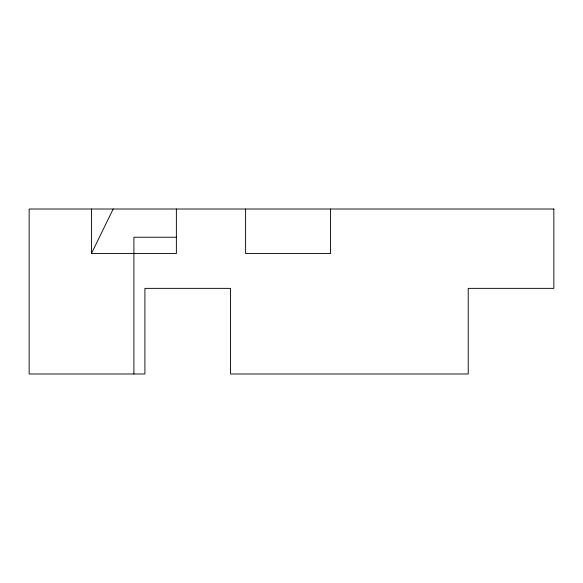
<?xml version="1.0" encoding="UTF-8"?>
<svg xmlns="http://www.w3.org/2000/svg" width="583" height="583" viewBox="0 0 583 583"><rect width="100%" height="100%" fill="white"/><g stroke="black" fill="none" stroke-linecap="round" stroke-linejoin="round"><path stroke-width="0.87" d="M176.372 209.013L176.372 253.532L91.436 253.532L113.182 209.013M176.372 237.23L133.901 237.23L133.901 373.987M330.546 209.013L330.546 253.532L245.603 253.532L245.603 209.013M91.436 209.013L91.436 253.532M553.85 209.013L29.15 209.013L29.15 373.987L144.912 373.987L144.912 288.366L230.533 288.366L230.533 373.987L468.229 373.987L468.229 288.366L553.85 288.366L553.85 209.013"/></g></svg>
